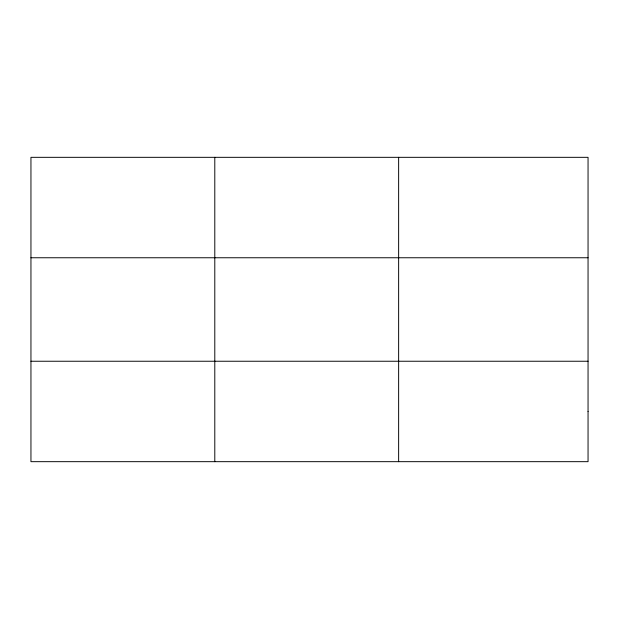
<?xml version="1.0" encoding="UTF-8"?>
<svg xmlns="http://www.w3.org/2000/svg" width="619" height="619" viewBox="0 0 619 619"><rect width="100%" height="100%" fill="white"/><g stroke="black" fill="none" stroke-linecap="round" stroke-linejoin="round"><path stroke-width="0.93" d="M214.793 461.673L214.793 157.327M398.636 461.673L398.636 157.327M30.95 257.759L588.05 257.759M30.95 361.241L588.05 361.241M588.05 411.457L588.05 461.673L30.95 461.673L30.95 157.327L588.05 157.327L588.05 411.457"/></g></svg>
